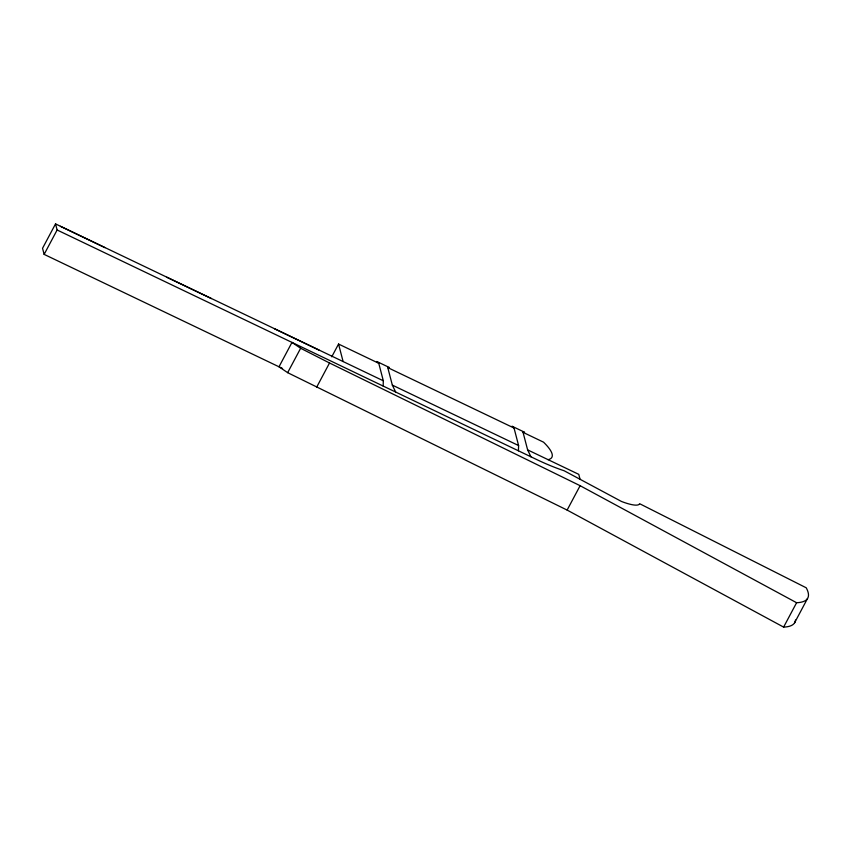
<?xml version="1.0" encoding="UTF-8"?>
<svg xmlns="http://www.w3.org/2000/svg" width="851" height="851" viewBox="0 0 851 851"><rect width="100%" height="100%" fill="white"/><g stroke="black" fill="none" stroke-linecap="round" stroke-linejoin="round"><path stroke-width="1.28" d="M383.152 386.056L383.322 380.801L378.759 363.292L376.748 361.473L389.279 367.462L387.779 367.611L392.332 385.109L395.683 392.045M518.429 450.807L518.599 445.552L514.036 428.042L512.025 426.223L524.556 432.223L523.057 432.361L527.62 449.871L530.96 456.806M383.322 380.801L55.528 223.898L42.55 248.279L44.135 254.375L282.553 368.494M44.135 254.375L57.123 229.993L55.528 223.898M287.649 372.664L300.637 348.272L291.978 342.41L279 366.792L287.649 372.664L567.128 510.079L783.611 627.102A125.193 26.987 28 0 0 795.472 620.028M331.752 356.814L338.549 344.049L378.759 363.292M316.551 387.386L329.528 362.994L580.116 485.698L796.6 602.721A125.193 26.987 28 0 0 806.216 587.796L639.58 503.675A33.806 7.287 28 0 1 621.464 501.462L564.117 470.741A68.92 14.861 28 0 1 536.236 459.327L57.123 229.993M567.128 510.079L580.116 485.698M783.611 627.102L796.6 602.721M794.526 622.921L807.503 598.53M387.779 367.611L514.036 428.042M523.057 432.361L543.523 442.158A73.558 15.861 28 0 1 548.087 459.668M392.332 385.109L518.599 445.552M527.62 449.871L578.776 474.358L580.052 479.283M60.421 226.313L105.013 247.652M166.817 277.245L211.41 298.584M274.511 328.784L319.093 350.133M300.637 348.272L329.528 362.994M338.549 344.049L343.113 361.547"/></g></svg>
